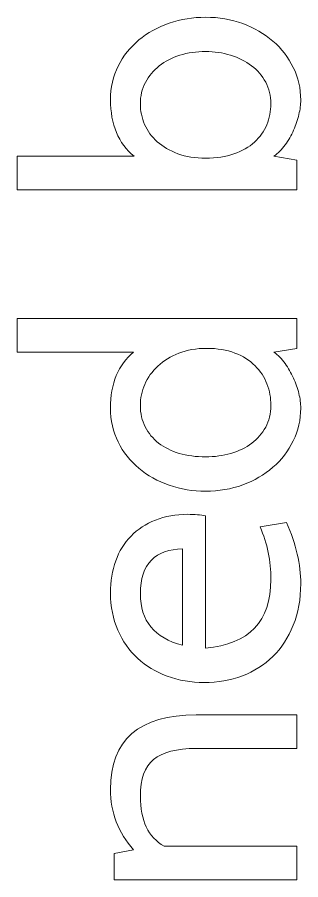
# Model space of a CAD drawing. Header units: centimetres. Extents: x -24 to 24.1, y -20.7 to 0.5.
# Drawn here: x 4.5261 to 4.6067, y -19.0038 to -18.7585 of the extents above; entities that cross this region are included whole.
import ezdxf

# ---------------------------------------------------------------- set-up
doc = ezdxf.new("R2010")
doc.units = ezdxf.units.CM
doc.header["$MEASUREMENT"] = 0
doc.layers.add('Layer 1', color=7, linetype='Continuous')

msp = doc.modelspace()

# ---------------------------------------------------------------- linework, layer by layer
at = {"layer": 'Layer 1', "color": 250, "lineweight": 9}
for points, knots in [([(4.60671, -18.782055), (4.60671, -18.783325), (4.60653, -18.784705), (4.60617, -18.786195), (4.60617, -18.786195), (4.60582, -18.787675), (4.60533, -18.789165), (4.60469, -18.790645), (4.60469, -18.790645), (4.60405, -18.792135), (4.60326, -18.793525), (4.6023, -18.794835), (4.6023, -18.794835), (4.60135, -18.796145), (4.60027, -18.797225), (4.59907, -18.798065), (4.59907, -18.798065), (4.59907, -18.798065), (4.60564, -18.799125), (4.60564, -18.799125), (4.60564, -18.799125), (4.60564, -18.799125), (4.60564, -18.807615), (4.60564, -18.807615), (4.60564, -18.807615), (4.60564, -18.807615), (4.5261, -18.807615), (4.5261, -18.807615), (4.5261, -18.807615), (4.5261, -18.807615), (4.5261, -18.798065), (4.5261, -18.798065), (4.5261, -18.798065), (4.5261, -18.798065), (4.5593, -18.798065), (4.5593, -18.798065), (4.5593, -18.798065), (4.55484, -18.794395), (4.55262, -18.789015), (4.55262, -18.781945), (4.55262, -18.781945), (4.55262, -18.778485), (4.55334, -18.775305), (4.55479, -18.772405), (4.55479, -18.772405), (4.55624, -18.769505), (4.5582, -18.767035), (4.56068, -18.764975), (4.56068, -18.764975), (4.56315, -18.762925), (4.56603, -18.761335), (4.56932, -18.760205), (4.56932, -18.760205), (4.57261, -18.759075), (4.57606, -18.758515), (4.57966, -18.758515), (4.57966, -18.758515), (4.58341, -18.758515), (4.58693, -18.759115), (4.59021, -18.760315), (4.59021, -18.760315), (4.5935, -18.761515), (4.59637, -18.763175), (4.5988, -18.765295), (4.5988, -18.765295), (4.60124, -18.767415), (4.60317, -18.769915), (4.60458, -18.772775), (4.60458, -18.772775), (4.606, -18.775635), (4.60671, -18.778735), (4.60671, -18.782055)], [0, 0, 0, 0, 0.0526316, 0.0526316, 0.0526316, 0.0526316, 0.1052632, 0.1052632, 0.1052632, 0.1052632, 0.1578947, 0.1578947, 0.1578947, 0.1578947, 0.2105263, 0.2105263, 0.2105263, 0.2105263, 0.2631579, 0.2631579, 0.2631579, 0.2631579, 0.3157895, 0.3157895, 0.3157895, 0.3157895, 0.3684211, 0.3684211, 0.3684211, 0.3684211, 0.4210526, 0.4210526, 0.4210526, 0.4210526, 0.4736842, 0.4736842, 0.4736842, 0.4736842, 0.5263158, 0.5263158, 0.5263158, 0.5263158, 0.5789474, 0.5789474, 0.5789474, 0.5789474, 0.6315789, 0.6315789, 0.6315789, 0.6315789, 0.6842105, 0.6842105, 0.6842105, 0.6842105, 0.7368421, 0.7368421, 0.7368421, 0.7368421, 0.7894737, 0.7894737, 0.7894737, 0.7894737, 0.8421053, 0.8421053, 0.8421053, 0.8421053, 0.8947368, 0.8947368, 0.8947368, 0.8947368, 1, 1, 1, 1]), ([(4.5611, -18.783115), (4.5611, -18.785165), (4.56151, -18.787125), (4.56232, -18.789005), (4.56232, -18.789005), (4.56313, -18.790875), (4.56434, -18.792515), (4.56593, -18.793935), (4.56593, -18.793935), (4.56752, -18.795345), (4.56946, -18.796475), (4.57176, -18.797325), (4.57176, -18.797325), (4.57406, -18.798175), (4.57669, -18.798595), (4.57966, -18.798595), (4.57966, -18.798595), (4.5827, -18.798595), (4.58539, -18.798195), (4.58772, -18.797375), (4.58772, -18.797375), (4.59005, -18.796565), (4.592, -18.795455), (4.59355, -18.794035), (4.59355, -18.794035), (4.59511, -18.792625), (4.59628, -18.790985), (4.59705, -18.789105), (4.59705, -18.789105), (4.59783, -18.787235), (4.59822, -18.785235), (4.59822, -18.783115), (4.59822, -18.783115), (4.59822, -18.780855), (4.59773, -18.778805), (4.59674, -18.776965), (4.59674, -18.776965), (4.59575, -18.775125), (4.5944, -18.773575), (4.59271, -18.772295), (4.59271, -18.772295), (4.59101, -18.771025), (4.58903, -18.770035), (4.58677, -18.769325), (4.58677, -18.769325), (4.5845, -18.768625), (4.58214, -18.768265), (4.57966, -18.768265), (4.57966, -18.768265), (4.57704, -18.768265), (4.57461, -18.768625), (4.57234, -18.769325), (4.57234, -18.769325), (4.57008, -18.770035), (4.56812, -18.771045), (4.56646, -18.772355), (4.56646, -18.772355), (4.5648, -18.773655), (4.56349, -18.775235), (4.56253, -18.777075), (4.56253, -18.777075), (4.56158, -18.778905), (4.5611, -18.780925), (4.5611, -18.783115)], [0, 0, 0, 0, 0.0588235, 0.0588235, 0.0588235, 0.0588235, 0.1176471, 0.1176471, 0.1176471, 0.1176471, 0.1764706, 0.1764706, 0.1764706, 0.1764706, 0.2352941, 0.2352941, 0.2352941, 0.2352941, 0.2941176, 0.2941176, 0.2941176, 0.2941176, 0.3529412, 0.3529412, 0.3529412, 0.3529412, 0.4117647, 0.4117647, 0.4117647, 0.4117647, 0.4705882, 0.4705882, 0.4705882, 0.4705882, 0.5294118, 0.5294118, 0.5294118, 0.5294118, 0.5882353, 0.5882353, 0.5882353, 0.5882353, 0.6470588, 0.6470588, 0.6470588, 0.6470588, 0.7058824, 0.7058824, 0.7058824, 0.7058824, 0.7647059, 0.7647059, 0.7647059, 0.7647059, 0.8235294, 0.8235294, 0.8235294, 0.8235294, 0.8823529, 0.8823529, 0.8823529, 0.8823529, 1, 1, 1, 1]), ([(4.60564, -18.844205), (4.60564, -18.844205), (4.60564, -18.852685), (4.60564, -18.852685), (4.60564, -18.852685), (4.60564, -18.852685), (4.59907, -18.853745), (4.59907, -18.853745), (4.59907, -18.853745), (4.60027, -18.854595), (4.60133, -18.855675), (4.60225, -18.856985), (4.60225, -18.856985), (4.60317, -18.858285), (4.60396, -18.859665), (4.60464, -18.861115), (4.60464, -18.861115), (4.60531, -18.862565), (4.60582, -18.864035), (4.60617, -18.865515), (4.60617, -18.865515), (4.60653, -18.867005), (4.60671, -18.868385), (4.60671, -18.869655), (4.60671, -18.869655), (4.60671, -18.872975), (4.606, -18.876085), (4.60458, -18.878985), (4.60458, -18.878985), (4.60317, -18.881885), (4.60124, -18.884395), (4.5988, -18.886515), (4.5988, -18.886515), (4.59637, -18.888635), (4.5935, -18.890305), (4.59021, -18.891505), (4.59021, -18.891505), (4.58693, -18.892705), (4.58341, -18.893305), (4.57966, -18.893305), (4.57966, -18.893305), (4.57606, -18.893305), (4.57261, -18.892735), (4.56932, -18.891605), (4.56932, -18.891605), (4.56603, -18.890475), (4.56315, -18.888865), (4.56068, -18.886785), (4.56068, -18.886785), (4.5582, -18.884695), (4.55624, -18.882205), (4.55479, -18.879305), (4.55479, -18.879305), (4.55334, -18.876405), (4.55262, -18.873195), (4.55262, -18.869655), (4.55262, -18.869655), (4.55262, -18.862655), (4.55481, -18.857355), (4.55919, -18.853745), (4.55919, -18.853745), (4.55919, -18.853745), (4.5261, -18.853745), (4.5261, -18.853745), (4.5261, -18.853745), (4.5261, -18.853745), (4.5261, -18.844205), (4.5261, -18.844205), (4.5261, -18.844205), (4.5261, -18.844205), (4.60564, -18.844205), (4.60564, -18.844205)], [0, 0, 0, 0, 0.0526316, 0.0526316, 0.0526316, 0.0526316, 0.1052632, 0.1052632, 0.1052632, 0.1052632, 0.1578947, 0.1578947, 0.1578947, 0.1578947, 0.2105263, 0.2105263, 0.2105263, 0.2105263, 0.2631579, 0.2631579, 0.2631579, 0.2631579, 0.3157895, 0.3157895, 0.3157895, 0.3157895, 0.3684211, 0.3684211, 0.3684211, 0.3684211, 0.4210526, 0.4210526, 0.4210526, 0.4210526, 0.4736842, 0.4736842, 0.4736842, 0.4736842, 0.5263158, 0.5263158, 0.5263158, 0.5263158, 0.5789474, 0.5789474, 0.5789474, 0.5789474, 0.6315789, 0.6315789, 0.6315789, 0.6315789, 0.6842105, 0.6842105, 0.6842105, 0.6842105, 0.7368421, 0.7368421, 0.7368421, 0.7368421, 0.7894737, 0.7894737, 0.7894737, 0.7894737, 0.8421053, 0.8421053, 0.8421053, 0.8421053, 0.8947368, 0.8947368, 0.8947368, 0.8947368, 1, 1, 1, 1]), ([(4.5611, -18.868915), (4.5611, -18.871175), (4.56156, -18.873205), (4.56248, -18.875015), (4.56248, -18.875015), (4.5634, -18.876815), (4.56467, -18.878355), (4.5663, -18.879625), (4.5663, -18.879625), (4.56792, -18.880895), (4.56987, -18.881865), (4.57213, -18.882545), (4.57213, -18.882545), (4.57439, -18.883215), (4.5769, -18.883545), (4.57966, -18.883545), (4.57966, -18.883545), (4.58221, -18.883545), (4.58461, -18.883215), (4.58687, -18.882545), (4.58687, -18.882545), (4.58914, -18.881865), (4.5911, -18.880915), (4.59276, -18.879675), (4.59276, -18.879675), (4.59442, -18.878435), (4.59575, -18.876925), (4.59674, -18.875115), (4.59674, -18.875115), (4.59773, -18.873315), (4.59822, -18.871245), (4.59822, -18.868915), (4.59822, -18.868915), (4.59822, -18.866795), (4.59785, -18.864755), (4.59711, -18.862815), (4.59711, -18.862815), (4.59637, -18.860875), (4.59523, -18.859135), (4.59371, -18.857615), (4.59371, -18.857615), (4.59219, -18.856095), (4.59028, -18.854895), (4.58799, -18.854015), (4.58799, -18.854015), (4.58569, -18.853125), (4.58302, -18.852685), (4.57998, -18.852685), (4.57998, -18.852685), (4.57701, -18.852685), (4.57436, -18.853145), (4.57203, -18.854065), (4.57203, -18.854065), (4.56969, -18.854985), (4.56771, -18.856205), (4.56609, -18.857725), (4.56609, -18.857725), (4.56446, -18.859245), (4.56322, -18.860975), (4.56237, -18.862925), (4.56237, -18.862925), (4.56153, -18.864865), (4.5611, -18.866865), (4.5611, -18.868915)], [0, 0, 0, 0, 0.0588235, 0.0588235, 0.0588235, 0.0588235, 0.1176471, 0.1176471, 0.1176471, 0.1176471, 0.1764706, 0.1764706, 0.1764706, 0.1764706, 0.2352941, 0.2352941, 0.2352941, 0.2352941, 0.2941176, 0.2941176, 0.2941176, 0.2941176, 0.3529412, 0.3529412, 0.3529412, 0.3529412, 0.4117647, 0.4117647, 0.4117647, 0.4117647, 0.4705882, 0.4705882, 0.4705882, 0.4705882, 0.5294118, 0.5294118, 0.5294118, 0.5294118, 0.5882353, 0.5882353, 0.5882353, 0.5882353, 0.6470588, 0.6470588, 0.6470588, 0.6470588, 0.7058824, 0.7058824, 0.7058824, 0.7058824, 0.7647059, 0.7647059, 0.7647059, 0.7647059, 0.8235294, 0.8235294, 0.8235294, 0.8235294, 0.8823529, 0.8823529, 0.8823529, 0.8823529, 1, 1, 1, 1]), ([(4.57966, -18.900305), (4.57966, -18.900305), (4.57966, -18.937955), (4.57966, -18.937955), (4.57966, -18.937955), (4.59203, -18.936825), (4.59822, -18.930315), (4.59822, -18.918445), (4.59822, -18.918445), (4.59822, -18.913135), (4.5972, -18.908155), (4.59515, -18.903485), (4.59515, -18.903485), (4.59515, -18.903485), (4.60267, -18.902215), (4.60267, -18.902215), (4.60267, -18.902215), (4.60536, -18.908365), (4.60671, -18.914165), (4.60671, -18.919605), (4.60671, -18.919605), (4.60671, -18.923995), (4.606, -18.927935), (4.60458, -18.931435), (4.60458, -18.931435), (4.60317, -18.934935), (4.60124, -18.937885), (4.5988, -18.940285), (4.5988, -18.940285), (4.59637, -18.942695), (4.59347, -18.944525), (4.59011, -18.945805), (4.59011, -18.945805), (4.58675, -18.947075), (4.58313, -18.947715), (4.57924, -18.947715), (4.57924, -18.947715), (4.57549, -18.947715), (4.57199, -18.947115), (4.56874, -18.945905), (4.56874, -18.945905), (4.56548, -18.944705), (4.56268, -18.943015), (4.56031, -18.940815), (4.56031, -18.940815), (4.55794, -18.938625), (4.55606, -18.935955), (4.55469, -18.932815), (4.55469, -18.932815), (4.55331, -18.929665), (4.55262, -18.926145), (4.55262, -18.922255), (4.55262, -18.922255), (4.55262, -18.918935), (4.55311, -18.915895), (4.5541, -18.913135), (4.5541, -18.913135), (4.55509, -18.910385), (4.55654, -18.908035), (4.55845, -18.906085), (4.55845, -18.906085), (4.56036, -18.904145), (4.56268, -18.902625), (4.5654, -18.901525), (4.5654, -18.901525), (4.56812, -18.900425), (4.57118, -18.899885), (4.57457, -18.899885), (4.57457, -18.899885), (4.57655, -18.899885), (4.57825, -18.900025), (4.57966, -18.900305)], [0, 0, 0, 0, 0.0526316, 0.0526316, 0.0526316, 0.0526316, 0.1052632, 0.1052632, 0.1052632, 0.1052632, 0.1578947, 0.1578947, 0.1578947, 0.1578947, 0.2105263, 0.2105263, 0.2105263, 0.2105263, 0.2631579, 0.2631579, 0.2631579, 0.2631579, 0.3157895, 0.3157895, 0.3157895, 0.3157895, 0.3684211, 0.3684211, 0.3684211, 0.3684211, 0.4210526, 0.4210526, 0.4210526, 0.4210526, 0.4736842, 0.4736842, 0.4736842, 0.4736842, 0.5263158, 0.5263158, 0.5263158, 0.5263158, 0.5789474, 0.5789474, 0.5789474, 0.5789474, 0.6315789, 0.6315789, 0.6315789, 0.6315789, 0.6842105, 0.6842105, 0.6842105, 0.6842105, 0.7368421, 0.7368421, 0.7368421, 0.7368421, 0.7894737, 0.7894737, 0.7894737, 0.7894737, 0.8421053, 0.8421053, 0.8421053, 0.8421053, 0.8947368, 0.8947368, 0.8947368, 0.8947368, 1, 1, 1, 1]), ([(4.5611, -18.922475), (4.5611, -18.930175), (4.5651, -18.935055), (4.57309, -18.937105), (4.57309, -18.937105), (4.57309, -18.937105), (4.57309, -18.909745), (4.57309, -18.909745), (4.57309, -18.909745), (4.56927, -18.909745), (4.56632, -18.910805), (4.56423, -18.912925), (4.56423, -18.912925), (4.56214, -18.915045), (4.5611, -18.918225), (4.5611, -18.922475)], [0, 0, 0, 0, 0.2, 0.2, 0.2, 0.2, 0.4, 0.4, 0.4, 0.4, 0.6, 0.6, 0.6, 0.6, 1, 1, 1, 1]), ([(4.60564, -18.956935), (4.60564, -18.956935), (4.60564, -18.966485), (4.60564, -18.966485), (4.60564, -18.966485), (4.60564, -18.966485), (4.57701, -18.966485), (4.57701, -18.966485), (4.57701, -18.966485), (4.57142, -18.966485), (4.56738, -18.967525), (4.56487, -18.969615), (4.56487, -18.969615), (4.56236, -18.971695), (4.5611, -18.975175), (4.5611, -18.980055), (4.5611, -18.980055), (4.5611, -18.986985), (4.56336, -18.991725), (4.56789, -18.994265), (4.56789, -18.994265), (4.56789, -18.994265), (4.60564, -18.994265), (4.60564, -18.994265), (4.60564, -18.994265), (4.60564, -18.994265), (4.60564, -19.003815), (4.60564, -19.003815), (4.60564, -19.003815), (4.60564, -19.003815), (4.55368, -19.003815), (4.55368, -19.003815), (4.55368, -19.003815), (4.55368, -19.003815), (4.55368, -18.996395), (4.55368, -18.996395), (4.55368, -18.996395), (4.55368, -18.996395), (4.55919, -18.995335), (4.55919, -18.995335), (4.55919, -18.995335), (4.55481, -18.990385), (4.55262, -18.984655), (4.55262, -18.978145), (4.55262, -18.978145), (4.55262, -18.964005), (4.56075, -18.956935), (4.57701, -18.956935), (4.57701, -18.956935), (4.57701, -18.956935), (4.60564, -18.956935), (4.60564, -18.956935)], [0, 0, 0, 0, 0.0714286, 0.0714286, 0.0714286, 0.0714286, 0.1428571, 0.1428571, 0.1428571, 0.1428571, 0.2142857, 0.2142857, 0.2142857, 0.2142857, 0.2857143, 0.2857143, 0.2857143, 0.2857143, 0.3571429, 0.3571429, 0.3571429, 0.3571429, 0.4285714, 0.4285714, 0.4285714, 0.4285714, 0.5, 0.5, 0.5, 0.5, 0.5714286, 0.5714286, 0.5714286, 0.5714286, 0.6428571, 0.6428571, 0.6428571, 0.6428571, 0.7142857, 0.7142857, 0.7142857, 0.7142857, 0.7857143, 0.7857143, 0.7857143, 0.7857143, 0.8571429, 0.8571429, 0.8571429, 0.8571429, 1, 1, 1, 1])]:
    msp.add_open_spline(points, degree=3, knots=knots, dxfattribs=at)

doc.saveas('drawing.dxf')
